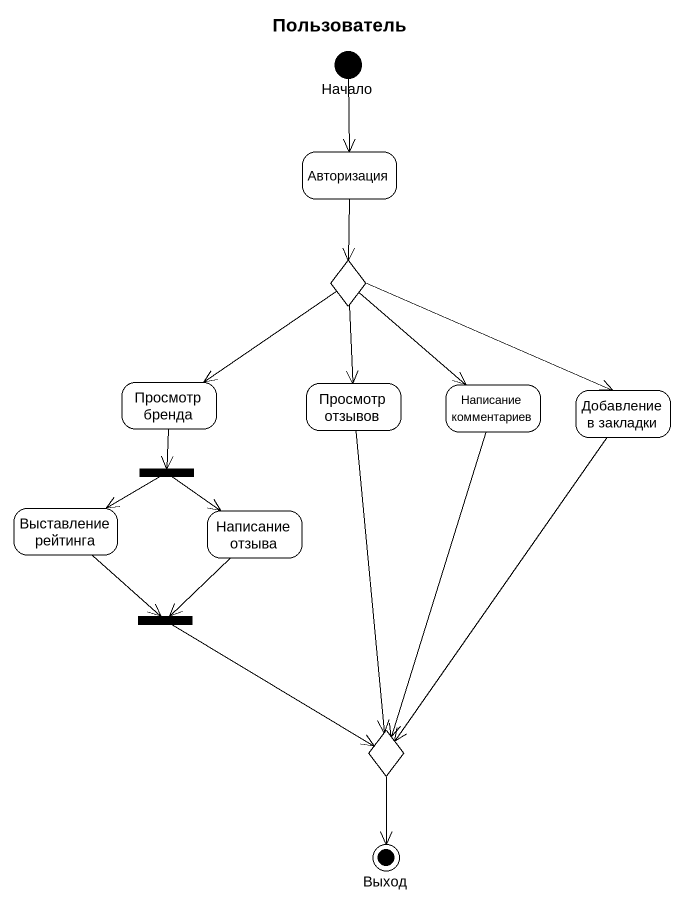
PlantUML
@startuml
title Пользователь
hide empty description
state Начало <<start>>
state Авторизация
state choice1 <<choice>>
state "Просмотр бренда" as Просмотр_бренда
state "Просмотр отзывов" as Просмотр_отзывов
state "Написание комментариев" as Написание_комментариев
state "Добавление в закладки" as Добавление_в_закладки
state fork1 <<fork>>
state "Выставление рейтинга" as Выставление_рейтинга
state "Написание отзыва" as Написание_отзыва
state fork2 <<join>>
state choice2 <<choice>>
state Выход <<end>>
Начало --> Авторизация
Авторизация --> choice1
choice1 --> Просмотр_бренда
choice1 --> Просмотр_отзывов
choice1 --> Написание_комментариев
choice1 -right-> Добавление_в_закладки
Просмотр_бренда --> fork1
Просмотр_отзывов --> choice2
Написание_комментариев --> choice2
Добавление_в_закладки --> choice2
fork1 -left-> Выставление_рейтинга
fork1 --> Написание_отзыва
Выставление_рейтинга --> fork2
Написание_отзыва --> fork2
fork2 --> choice2
choice2 --> Выход
@enduml
